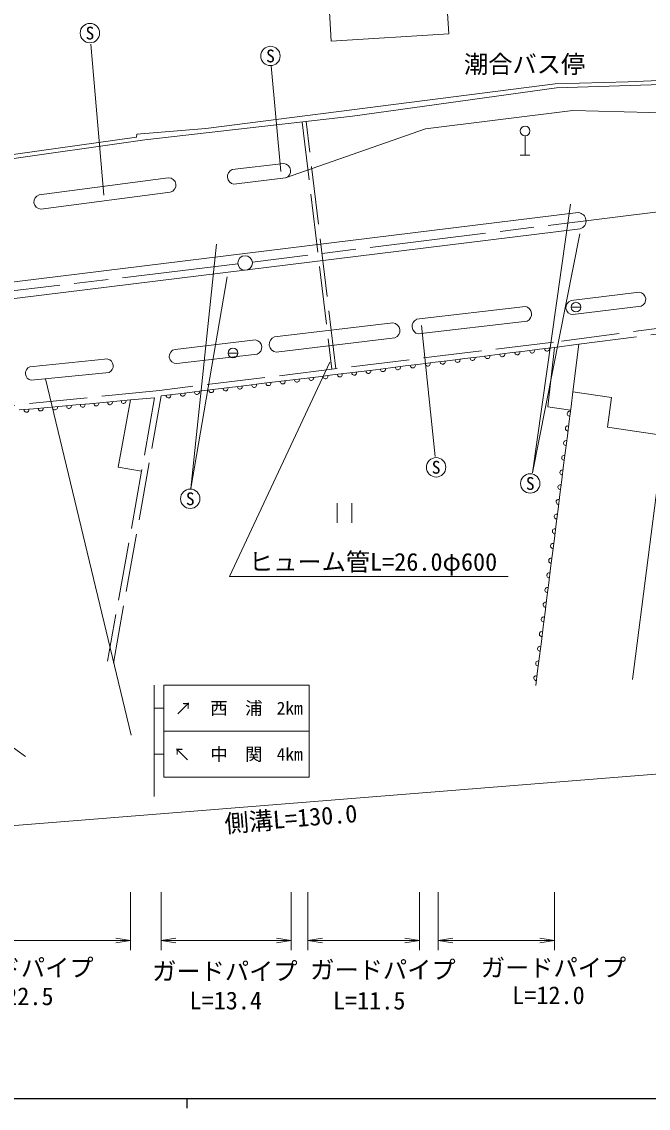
# Model space of a CAD drawing. Units: millimetres, scale not verified. Extents: x 40000 to 680000, y 20000 to 380000.
# Drawn here: x 150969 to 215621, y 204000 to 316018 of the extents above; entities that cross this region are included whole.
import ezdxf
from ezdxf.enums import TextEntityAlignment as Align

# ---------------------------------------------------------------- set-up
doc = ezdxf.new("R2010")
doc.units = ezdxf.units.MM
doc.header["$LTSCALE"] = 1000
doc.linetypes.add('CHAIN', pattern=[18.5, 12, -1.5, 3.5, -1.5])
doc.linetypes.add('DASHED', pattern=[7.5, 6, -1.5])
for name, color, linetype, lineweight in [('M-BGD', 7, 'Continuous', 13), ('M-BGD-EXST', 7, 'Continuous', 13), ('M-BMK', 2, 'CHAIN', 13), ('M-BMK-SRVR', 3, 'Continuous', 13), ('M-STR-HTXT', 7, 'Continuous', 13), ('M-STR-STRC', 7, 'Continuous', 13), ('M-TTL-BAND', 7, 'Continuous', 25)]:
    doc.layers.add(name, color=color, linetype=linetype, lineweight=lineweight)
doc.styles.add('ＭＳ ゴシック', font='')
doc.styles.get('ＭＳ ゴシック').set_extended_font_data('MS Gothic')

# ---------------------------------------------------------------- blocks, each defined once
blk = doc.blocks.new('open_arrow')
at = {"color": 0, "linetype": 'Continuous', "lineweight": -2}
blk.add_lwpolyline([(7.5, 1.25), (0, 0), (7.5, -1.25)], dxfattribs=at)

msp = doc.modelspace()

# ---------------------------------------------------------------- linework, layer by layer
at = {"layer": 'M-BGD'}
for p, q in [((182677, 317631), (182893, 314026)), ((194832, 317981), (195025, 314756)), ((182893, 314026), (195025, 314756)), ((178005, 301399), (172692, 300771)), ((166095, 299910), (152758, 298166)), ((172868, 299281), (178181, 299910)), ((152949, 296709), (166285, 298453)), ((208395, 296333), (133765, 287174)), ((133970, 285506), (208600, 294665)), ((214694, 288145), (207669, 287263)), ((202935, 286663), (191713, 285336)), ((207849, 285824), (214874, 286706)), ((189278, 284981), (177045, 283519)), ((191891, 283826), (203113, 285153)), ((177232, 281960), (189465, 283422)), ((175083, 283208), (166809, 282241)), ((205945, 282447), (204406, 282255)), ((207846, 277872), (208443, 282780)), ((159841, 281247), (151811, 280440)), ((166979, 280791), (175253, 281758)), ((196708, 281295), (195169, 281103)), ((198248, 281487), (196708, 281295)), ((199787, 281679), (198248, 281487)), ((201327, 281871), (199787, 281679)), ((202866, 282063), (201327, 281871)), ((204406, 282255), (202866, 282063)), ((187471, 280143), (185998, 279963)), ((189011, 280335), (187471, 280143)), ((190550, 280527), (189011, 280335)), ((192090, 280719), (190550, 280527)), ((193629, 280911), (192090, 280719)), ((195169, 281103), (193629, 280911)), ((151950, 279057), (159980, 279864)), ((178629, 279065), (177156, 278885)), ((180103, 279244), (178629, 279065)), ((181577, 279424), (180103, 279244)), ((183050, 279604), (181577, 279424)), ((184524, 279784), (183050, 279604)), ((185998, 279963), (184524, 279784)), ((168314, 277807), (166840, 277627)), ((169787, 277986), (168314, 277807)), ((171261, 278166), (169787, 277986)), ((172735, 278346), (171261, 278166)), ((174208, 278526), (172735, 278346)), ((175682, 278705), (174208, 278526)), ((177156, 278885), (175682, 278705)), ((207846, 277872), (207654, 276358)), ((159370, 276768), (157959, 276639)), ((160780, 276897), (159370, 276768)), ((162190, 277026), (160780, 276897)), ((166840, 277627), (165366, 277447)), ((152191, 276120), (150717, 275989)), ((153665, 276250), (152191, 276120)), ((155139, 276381), (153665, 276250)), ((156549, 276510), (155139, 276381)), ((157959, 276639), (156549, 276510)), ((207654, 276358), (207462, 274843)), ((207462, 274843), (207270, 273328)), ((207270, 273328), (207079, 271814)), ((207079, 271814), (206887, 270299)), ((206887, 270299), (206695, 268784)), ((206695, 268784), (206503, 267270)), ((206503, 267270), (206312, 265755)), ((206312, 265755), (206120, 264240)), ((206120, 264240), (205928, 262725)), ((205928, 262725), (205736, 261211)), ((205736, 261211), (205545, 259696)), ((205545, 259696), (205353, 258181)), ((205353, 258181), (205161, 256667)), ((205161, 256667), (204970, 255152)), ((204970, 255152), (204778, 253637)), ((204778, 253637), (204586, 252123)), ((204586, 252123), (204394, 250608)), ((204394, 250608), (204203, 249093)), ((204203, 249093), (204011, 247579))]:
    msp.add_line(p, q, dxfattribs=at)
at = {"layer": 'M-BGD', "linetype": 'DASHED'}
for p, q in [((179908, 305679), (182965, 280189)), ((183391, 280242), (180316, 305726)), ((160425, 249888), (165366, 277447))]:
    msp.add_line(p, q, dxfattribs=at)
at = {"layer": 'M-BGD'}
for points in [[(90825, 294129), (100830, 295330), (108327, 296261), (140684, 299907), (148677, 301725), (163675, 303834), (185089, 306269), (206135, 309190), (218077, 309576), (223726, 309858), (237013, 311675), (256082, 313991), (272505, 315903)], [(235138, 311857), (222999, 310225), (213560, 309829), (206016, 309615), (169956, 305010), (162836, 304413), (162807, 304116), (148587, 302136), (141078, 300488), (108233, 296747)], [(178181, 299910), (192631, 304961), (207824, 306863), (229037, 306320)], [(205945, 282447), (205247, 276311), (207605, 275968)], [(207846, 277872), (211841, 277291), (211423, 274232), (217209, 273353), (213984, 248207)], [(162190, 277026), (160908, 270096), (163337, 269679)], [(108470, 269750), (110137, 270057), (122429, 261244), (133455, 253269), (136679, 268237), (135695, 268428), (137260, 274705), (139881, 274983), (134830, 252202), (151356, 240283)]]:
    msp.add_lwpolyline(points, dxfattribs=at)
at = {"layer": 'M-BGD', "linetype": 'DASHED'}
for points in [[(234917, 286798), (205840, 282995), (165191, 278010), (144544, 275920), (139020, 275502), (131335, 274512), (126947, 273949), (123325, 273334), (116301, 272072), (108288, 270384)], [(205945, 282447), (208443, 282780), (234913, 286134)], [(162190, 277026), (164657, 277228), (163337, 269679), (159837, 250109)]]:
    msp.add_lwpolyline(points, dxfattribs=at)
at = {"layer": 'M-BGD'}
for centre, radius, start, end in [((177954, 300638), 763, 287.32273, 86.17835), ((172970, 300048), 774, 111.06945, 262.43163), ((166146, 299176), 736, 280.89005, 94.00984), ((152971, 297453), 744, 106.61101, 268.2881), ((208341, 295480), 855, 287.64522, 86.34855), ((214613, 287404), 745, 290.55147, 83.7559), ((207853, 286556), 731, 104.60176, 269.70562), ((202779, 285879), 799, 294.70688, 78.77965), ((189184, 284179), 807, 290.31309, 83.31373), ((192041, 284609), 797, 114.32954, 259.15624), ((177313, 282760), 804, 109.3965, 264.23113), ((174992, 282462), 751, 290.28423, 83.04544), ((205180, 282312), 261, 178.62422, 15.59145), ((159681, 280532), 732, 294.06558, 77.41443), ((166926, 281520), 731, 99.1966, 274.13316), ((195943, 281161), 261, 178.62339, 15.59256), ((197483, 281353), 261, 178.62556, 15.59259), ((199022, 281545), 261, 178.62422, 15.59145), ((200562, 281737), 261, 178.62316, 15.5928), ((202101, 281929), 261, 178.62556, 15.59259), ((203641, 282121), 261, 178.62339, 15.59256), ((152076, 279768), 722, 111.47677, 260.00241), ((186740, 280005), 252, 175.98169, 17.92568), ((188246, 280201), 261, 178.62533, 15.59282), ((189785, 280393), 261, 178.62339, 15.59256), ((191325, 280585), 261, 178.62369, 15.59446), ((192864, 280777), 261, 178.6264, 15.59148), ((194404, 280969), 261, 178.62316, 15.5928), ((177898, 278927), 252, 175.98169, 17.92568), ((179372, 279107), 252, 175.98221, 17.92258), ((180846, 279287), 252, 175.98221, 17.92258), ((182319, 279466), 252, 175.98244, 17.92235), ((183793, 279646), 252, 175.98244, 17.92235), ((185267, 279826), 252, 175.97948, 17.9256), ((169056, 277849), 252, 175.98257, 17.92452), ((170530, 278029), 252, 175.98221, 17.92258), ((172004, 278208), 252, 175.98221, 17.92258), ((173477, 278388), 252, 175.98244, 17.92235), ((174951, 278568), 252, 175.97948, 17.9256), ((176425, 278748), 252, 175.97948, 17.9256), ((158670, 276647), 243, 171.615, 18.83209), ((160080, 276775), 243, 171.61587, 18.83144), ((161491, 276904), 243, 171.61587, 18.83144), ((166109, 277490), 252, 175.97948, 17.9256), ((167583, 277669), 252, 175.98169, 17.92568), ((151459, 276006), 251, 173.90671, 16.23013), ((152932, 276137), 251, 173.90671, 16.23013), ((154406, 276267), 251, 173.90799, 16.23097), ((155849, 276389), 243, 171.61363, 18.83127), ((157259, 276518), 243, 171.61402, 18.83329), ((207516, 275606), 258, 73.39595, 272.17583), ((207324, 274091), 258, 73.39619, 272.1756), ((207133, 272576), 258, 73.39619, 272.1756), ((206941, 271062), 258, 73.39595, 272.17583), ((206749, 269547), 258, 73.39619, 272.1756), ((206558, 268032), 258, 73.39483, 272.17667), ((206366, 266517), 258, 73.39595, 272.17583), ((206174, 265003), 258, 73.39619, 272.1756), ((205982, 263488), 258, 73.39483, 272.17667), ((205791, 261973), 258, 73.39595, 272.17583), ((205599, 260459), 258, 73.39619, 272.1756), ((205407, 258944), 258, 73.39483, 272.17667), ((205215, 257429), 258, 73.39595, 272.17583), ((205024, 255915), 258, 73.39428, 272.17527), ((204832, 254400), 258, 73.39483, 272.17667), ((204640, 252885), 258, 73.39591, 272.17364), ((204448, 251371), 258, 73.39619, 272.1756), ((204257, 249856), 258, 73.39479, 272.17448), ((204065, 248341), 258, 73.39619, 272.1756)]:
    msp.add_arc(centre, radius, start, end, dxfattribs=at)
at = {"layer": 'M-BGD-EXST'}
for p, q in [((158093, 313717), (159434, 298136)), ((177723, 300569), (176705, 311472)), ((202912, 304254), (202912, 302254)), ((203412, 302254), (202412, 302254)), ((207660, 286592), (208660, 286592)), ((192215, 284694), (193629, 271204)), ((172268, 281865), (173268, 281865)), ((183521, 266369), (183521, 264369)), ((185021, 266369), (185021, 264369))]:
    msp.add_line(p, q, dxfattribs=at)
for points in [[(207604, 297214), (203690, 269517), (208545, 294156)], [(171074, 293070), (168434, 267879), (172162, 289724)]]:
    msp.add_lwpolyline(points, dxfattribs=at)
for centre, radius in [((158007, 314847), 1000), ((176637, 312488), 1000), ((202912, 304754), 500), ((208160, 286592), 500), ((172768, 281865), 500), ((193729, 270081), 1000), ((203439, 268412), 1000), ((168359, 266837), 1000)]:
    msp.add_circle(centre, radius, dxfattribs=at)
at = {"layer": 'M-BMK'}
for p, q in [((272274, 303320), (174767, 291236)), ((173278, 291055), (135199, 286492))]:
    msp.add_line(p, q, dxfattribs=at)
at = {"layer": 'M-BMK-SRVR'}
msp.add_circle((174022, 291144), 750, dxfattribs=at)
at = {"layer": 'M-STR-HTXT'}
for p, q in [((118904, 230644), (237556, 240161)), ((162190, 226292), (162190, 220292)), ((165366, 226292), (165366, 220292)), ((178766, 226292), (178766, 220292)), ((180503, 226292), (180503, 220292)), ((192003, 226292), (192003, 220292)), ((193945, 226292), (193945, 220292)), ((205945, 226292), (205945, 220292)), ((139881, 221292), (162190, 221292)), ((165366, 221292), (178766, 221292)), ((180503, 221292), (192003, 221292)), ((193945, 221292), (205945, 221292))]:
    msp.add_line(p, q, dxfattribs=at)
msp.add_lwpolyline([(182759, 280909), (172410, 258813), (201180, 258813)], dxfattribs=at)
at = {"layer": 'M-STR-STRC'}
for p, q in [((153439, 279207), (162267, 242473)), ((164623, 247627), (164623, 236127)), ((165623, 247627), (180623, 247627)), ((165623, 247627), (165623, 238127)), ((180623, 247627), (180623, 238127)), ((164623, 245252), (165623, 245252)), ((180623, 242877), (165623, 242877)), ((164623, 240502), (165623, 240502)), ((180623, 238127), (165623, 238127))]:
    msp.add_line(p, q, dxfattribs=at)
at = {"layer": 'M-TTL-BAND'}
for p, q in [((40000, 205000), (579000, 205000)), ((168000, 205000), (168000, 204000))]:
    msp.add_line(p, q, dxfattribs=at)

# ---------------------------------------------------------------- block references
at = {"layer": 'M-STR-HTXT', "xscale": 200, "yscale": 200, "rotation": 180}
for p in [(162190, 221292), (178766, 221292), (192003, 221292), (205945, 221292)]:
    msp.add_blockref('open_arrow', p, dxfattribs=at)
at = {"layer": 'M-STR-HTXT', "xscale": 200, "yscale": 200}
for p in [(165366, 221292), (180503, 221292), (193945, 221292)]:
    msp.add_blockref('open_arrow', p, dxfattribs=at)

# ---------------------------------------------------------------- texts
at = {"layer": 'M-BGD-EXST', "style": 'ＭＳ ゴシック'}
for p in [(158007, 314847), (176637, 312488), (193729, 270081), (203439, 268412), (168359, 266837)]:
    msp.add_text('S', height=1320, dxfattribs=at).set_placement(p, align=Align.MIDDLE_CENTER)
msp.add_text('潮合バス停', height=1833, dxfattribs=at).set_placement((196605, 310175), align=Align.BOTTOM_LEFT)
at = {"layer": 'M-STR-HTXT', "style": 'ＭＳ ゴシック'}
for s, p in [('ヒューム管L=26.0φ600', (187221, 260335)), ('L=22.5', (150513, 215551)), ('L=12.0', (205319, 215658)), ('L=13.4', (172025, 215110)), ('L=11.5', (186822, 215101))]:
    msp.add_text(s, height=1833, dxfattribs=at).set_placement(p, align=Align.MIDDLE_CENTER)
msp.add_text('側溝L=130.0', height=1833, rotation=4.584, dxfattribs=at).set_placement((178747, 233872), align=Align.MIDDLE_CENTER)
for p in [(150885, 217022), (205840, 217022), (171933, 216663), (188240, 216806)]:
    msp.add_text('ガードパイプ', height=1833, dxfattribs=at).set_placement(p, align=Align.BOTTOM_CENTER)
at = {"layer": 'M-STR-STRC', "style": 'ＭＳ ゴシック'}
for rotation, p in [(315, (167639, 245216)), (45, (167517, 240491))]:
    msp.add_text('↑', height=1320, rotation=rotation, dxfattribs=at).set_placement(p, align=Align.MIDDLE_CENTER)
for s, p in [('西\u3000浦', (173123, 245252)), ('2km', (178623, 245252)), ('中\u3000関', (173123, 240502)), ('4km', (178623, 240502))]:
    msp.add_text(s, height=1320, dxfattribs=at).set_placement(p, align=Align.MIDDLE_CENTER)

doc.saveas('drawing.dxf')
